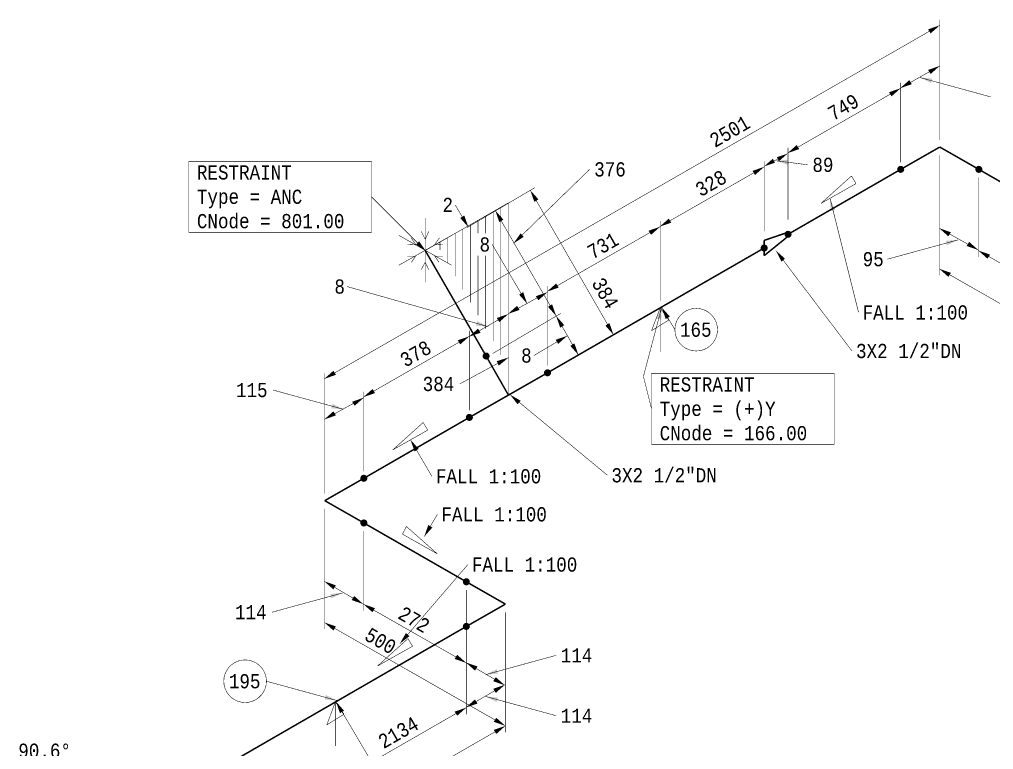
# Model space of a CAD drawing. Header units: millimetres. Extents: x 0 to 841, y 0 to 594.
# Drawn here: x 326.3 to 518.3, y 218.5 to 362.4 of the extents above; entities that cross this region are included whole.
import ezdxf

# ---------------------------------------------------------------- set-up
doc = ezdxf.new("R2010")
doc.units = ezdxf.units.MM
for name, color, linetype in [('BACKING', 7, 'Continuous'), ('DIM-LINES', 7, 'Continuous'), ('DIM-TEXT', 7, 'Continuous'), ('FITTINGS', 7, 'Continuous'), ('ISO-TEXT', 7, 'Continuous'), ('PIPE', 7, 'Continuous'), ('WELDS', 7, 'Continuous')]:
    doc.layers.add(name, color=color, linetype=linetype)
doc.styles.add('MONOTXT', font='monotxt.shx', dxfattribs={"height": 2.4})

# ---------------------------------------------------------------- blocks, each defined once
blk = doc.blocks.new('block10')
at = {"layer": 'ISO-TEXT'}
blk.add_hatch(color=256, dxfattribs=at).paths.add_polyline_path([(0, 0), (1, -2.2), (0.1, -2.4)])
at = {"layer": 'ISO-TEXT', "linetype": 'ByBlock', "const_width": 0.1}
blk.add_lwpolyline([(5.6, -22.4), (0, 0)], dxfattribs=at)
blk = doc.blocks.new('block11')
at = {"layer": 'ISO-TEXT'}
blk.add_hatch(color=256, dxfattribs=at).paths.add_polyline_path([(0, 0), (1.8, -1.6), (1.1, -2.2)])
at = {"layer": 'ISO-TEXT', "linetype": 'ByBlock', "const_width": 0.1}
blk.add_lwpolyline([(15, -19.8), (0, 0)], dxfattribs=at)
blk = doc.blocks.new('block12')
at = {"layer": 'ISO-TEXT'}
blk.add_hatch(color=256, dxfattribs=at).paths.add_polyline_path([(0, 0), (2.1, -1.2), (1.5, -1.9)])
at = {"layer": 'ISO-TEXT', "linetype": 'ByBlock', "const_width": 0.1}
blk.add_lwpolyline([(19.2, -15.899), (0, 0)], dxfattribs=at)
blk = doc.blocks.new('block13')
at = {"layer": 'ISO-TEXT'}
blk.add_hatch(color=256, dxfattribs=at).paths.add_polyline_path([(0, -0.001), (1.6, -1.801), (0.8, -2.301)])
at = {"layer": 'ISO-TEXT', "linetype": 'ByBlock', "const_width": 0.1}
blk.add_lwpolyline([(4.2, -7.2), (0, 0)], dxfattribs=at)
blk = doc.blocks.new('block14')
at = {"layer": 'ISO-TEXT'}
blk.add_hatch(color=256, dxfattribs=at).paths.add_polyline_path([(0, -0.001), (0.8, 2.299), (1.6, 1.799)])
at = {"layer": 'ISO-TEXT', "linetype": 'ByBlock', "const_width": 0.1}
blk.add_lwpolyline([(2.6, 4.4), (0, 0)], dxfattribs=at)
blk = doc.blocks.new('block15')
at = {"layer": 'ISO-TEXT'}
blk.add_hatch(color=256, dxfattribs=at).paths.add_polyline_path([(0, -0.001), (1.2, 2.099), (1.9, 1.499)])
at = {"layer": 'ISO-TEXT', "linetype": 'ByBlock', "const_width": 0.1}
blk.add_lwpolyline([(13.4, 15.6), (0, 0)], dxfattribs=at)
blk = doc.blocks.new('block50')
at = {"layer": 'PIPE', "linetype": 'ByBlock', "const_width": 0.3}
blk.add_lwpolyline([(-20.4, 11.7), (0, 0)], dxfattribs=at)
at = {"flags": 1}
for tag in ['Tag', 'UCI', 'Pipe Ref', 'Description', 'Key']:
    blk.add_attdef(tag, (0, 0), '', height=1, dxfattribs=at)
blk = doc.blocks.new('block51')
at = {"layer": 'PIPE', "linetype": 'ByBlock', "const_width": 0.3}
for points in [[(-15.4, 0), (-7.7, 4.4)], [(-7.7, 4.4), (0, 0)]]:
    blk.add_lwpolyline(points, dxfattribs=at)
at = {"flags": 1}
for tag in ['Tag', 'UCI', 'Pipe Ref', 'Description', 'Key']:
    blk.add_attdef(tag, (0, 0), '', height=1, dxfattribs=at)
blk = doc.blocks.new('block52')
at = {"layer": 'PIPE', "linetype": 'ByBlock', "const_width": 0.3}
blk.add_lwpolyline([(-22.2, -12.8), (0, 0)], dxfattribs=at)
at = {"flags": 1}
for tag in ['Tag', 'UCI', 'Pipe Ref', 'Description', 'Key']:
    blk.add_attdef(tag, (0, 0), '', height=1, dxfattribs=at)
blk = doc.blocks.new('block53')
at = {"layer": 'FITTINGS', "linetype": 'ByBlock', "const_width": 0.3}
for points in [[(0, 0), (4.7, 1.6)], [(4.7, 0.8), (0, -3)], [(0, -3), (0, 0)], [(4.7, 1.6), (4.7, 0.8)]]:
    blk.add_lwpolyline(points, dxfattribs=at)
at = {"flags": 1}
for tag in ['Tag', 'UCI', 'Pipe Ref', 'Description', 'Key']:
    blk.add_attdef(tag, (0, 0), '', height=1, dxfattribs=at)
blk = doc.blocks.new('block54')
at = {"layer": 'PIPE', "linetype": 'ByBlock', "const_width": 0.3}
blk.add_lwpolyline([(-20.5, -11.8), (0, 0)], dxfattribs=at)
at = {"flags": 1}
for tag in ['Tag', 'UCI', 'Pipe Ref', 'Description', 'Key']:
    blk.add_attdef(tag, (0, 0), '', height=1, dxfattribs=at)
blk = doc.blocks.new('block55')
at = {"linetype": 'ByBlock', "const_width": 0.1}
for points in [[(-1.7, -4.5), (0, 0)], [(0, 0), (1.7, -2.4)], [(0, -8.7), (0, 0)], [(1.7, -2.4), (-1.7, -4.5)]]:
    blk.add_lwpolyline(points, dxfattribs=at)
at = {"flags": 1}
for tag in ['Tag', 'UCI', 'Pipe Ref', 'Description', 'Key']:
    blk.add_attdef(tag, (0, 0), '', height=1, dxfattribs=at)
blk = doc.blocks.new('block56')
at = {"layer": 'PIPE', "linetype": 'ByBlock', "const_width": 0.3}
blk.add_lwpolyline([(-22.2, -12.8), (0, 0)], dxfattribs=at)
at = {"flags": 1}
for tag in ['Tag', 'UCI', 'Pipe Ref', 'Description', 'Key']:
    blk.add_attdef(tag, (0, 0), '', height=1, dxfattribs=at)
blk = doc.blocks.new('block57')
at = {"layer": 'PIPE', "linetype": 'ByBlock', "const_width": 0.3}
for points in [[(-12.1, 3.3), (-7.7, -4.4)], [(-7.7, -4.4), (0, 0)], [(-15.4, -8.8), (-7.7, -4.4)]]:
    blk.add_lwpolyline(points, dxfattribs=at)
at = {"flags": 1}
for tag in ['Tag', 'UCI', 'Pipe Ref', 'Description', 'Key']:
    blk.add_attdef(tag, (0, 0), '', height=1, dxfattribs=at)
blk = doc.blocks.new('block58')
at = {"layer": 'PIPE', "linetype": 'ByBlock', "const_width": 0.3}
blk.add_lwpolyline([(-2.394, 4.149), (0, 0)], dxfattribs=at)
at = {"flags": 1}
for tag in ['Tag', 'UCI', 'Pipe Ref', 'Description', 'Key']:
    blk.add_attdef(tag, (0, 0), '', height=1, dxfattribs=at)
blk = doc.blocks.new('block59')
at = {"layer": 'PIPE', "linetype": 'ByBlock', "const_width": 0.3}
blk.add_lwpolyline([(-9.606, 16.651), (0, 0)], dxfattribs=at)
at = {"flags": 1}
for tag in ['Tag', 'UCI', 'Pipe Ref', 'Description', 'Key']:
    blk.add_attdef(tag, (0, 0), '', height=1, dxfattribs=at)
blk = doc.blocks.new('block60')
at = {"linetype": 'ByBlock', "const_width": 0.1}
for points in [[(0, 12.7), (0, 0)], [(0, 8.5), (-0.8, 10.1)], [(0.7, 10.1), (0, 8.5)], [(-5.2, 9.3), (5.2, 3.4)], [(5.2, 9.3), (-5.2, 3.4)], [(-2.8, 8.8), (-1.8, 7.4)], [(2.8, 8.8), (1.8, 7.4)], [(-1.8, 7.4), (-3.5, 7.5)], [(1.8, 7.4), (3.5, 7.5)], [(-3.5, 5.2), (-1.9, 5.2)], [(-1.9, 5.2), (-2.7, 4)], [(0, 4), (-0.8, 2.5)], [(0.7, 2.5), (0, 4)], [(1.9, 5.2), (2.7, 4)], [(3.5, 5.2), (1.9, 5.2)]]:
    blk.add_lwpolyline(points, dxfattribs=at)
at = {"flags": 1}
for tag in ['Tag', 'UCI', 'Pipe Ref', 'Description', 'Key']:
    blk.add_attdef(tag, (0, 0), '', height=1, dxfattribs=at)
blk = doc.blocks.new('block61')
at = {"layer": 'PIPE', "linetype": 'ByBlock', "const_width": 0.3}
blk.add_lwpolyline([(-20.8, -12), (0, 0)], dxfattribs=at)
at = {"flags": 1}
for tag in ['Tag', 'UCI', 'Pipe Ref', 'Description', 'Key']:
    blk.add_attdef(tag, (0, 0), '', height=1, dxfattribs=at)
blk = doc.blocks.new('block62')
at = {"layer": 'PIPE', "linetype": 'ByBlock', "const_width": 0.3}
for points in [[(-7.7, -4.4), (0, 0)], [(0, -8.8), (-7.7, -4.4)]]:
    blk.add_lwpolyline(points, dxfattribs=at)
at = {"flags": 1}
for tag in ['Tag', 'UCI', 'Pipe Ref', 'Description', 'Key']:
    blk.add_attdef(tag, (0, 0), '', height=1, dxfattribs=at)
blk = doc.blocks.new('block63')
at = {"layer": 'PIPE', "linetype": 'ByBlock', "const_width": 0.3}
blk.add_lwpolyline([(20.2, -11.6), (0, 0)], dxfattribs=at)
at = {"flags": 1}
for tag in ['Tag', 'UCI', 'Pipe Ref', 'Description', 'Key']:
    blk.add_attdef(tag, (0, 0), '', height=1, dxfattribs=at)
blk = doc.blocks.new('block64')
at = {"layer": 'PIPE', "linetype": 'ByBlock', "const_width": 0.3}
for points in [[(7.7, -4.4), (0, 0)], [(0, -8.8), (7.7, -4.4)]]:
    blk.add_lwpolyline(points, dxfattribs=at)
at = {"flags": 1}
for tag in ['Tag', 'UCI', 'Pipe Ref', 'Description', 'Key']:
    blk.add_attdef(tag, (0, 0), '', height=1, dxfattribs=at)
blk = doc.blocks.new('block65')
at = {"layer": 'PIPE', "linetype": 'ByBlock', "const_width": 0.3}
blk.add_lwpolyline([(-25.8, -14.9), (0, 0)], dxfattribs=at)
at = {"flags": 1}
for tag in ['Tag', 'UCI', 'Pipe Ref', 'Description', 'Key']:
    blk.add_attdef(tag, (0, 0), '', height=1, dxfattribs=at)
blk = doc.blocks.new('block66')
at = {"linetype": 'ByBlock', "const_width": 0.1}
for points in [[(-1.7, -4.5), (0, 0)], [(0, 0), (1.7, -2.4)], [(0, -8.7), (0, 0)], [(1.7, -2.4), (-1.7, -4.5)]]:
    blk.add_lwpolyline(points, dxfattribs=at)
at = {"flags": 1}
for tag in ['Tag', 'UCI', 'Pipe Ref', 'Description', 'Key']:
    blk.add_attdef(tag, (0, 0), '', height=1, dxfattribs=at)
blk = doc.blocks.new('block67')
at = {"layer": 'PIPE', "linetype": 'ByBlock', "const_width": 0.3}
blk.add_lwpolyline([(-25.8, -14.9), (0, 0)], dxfattribs=at)
at = {"flags": 1}
for tag in ['Tag', 'UCI', 'Pipe Ref', 'Description', 'Key']:
    blk.add_attdef(tag, (0, 0), '', height=1, dxfattribs=at)
blk = doc.blocks.new('block110')
at = {"layer": 'WELDS'}
h = blk.add_hatch(color=256, dxfattribs=at)
edge = h.paths.add_edge_path(flags=0)
edge.add_arc((0, 0), 0.7, 0, 360)
at = {"flags": 1}
for tag in ['Tag', 'UCI', 'Pipe Ref', 'Description', 'Key']:
    blk.add_attdef(tag, (0, 0), '', height=1, dxfattribs=at)
blk = doc.blocks.new('block111')
at = {"layer": 'WELDS'}
h = blk.add_hatch(color=256, dxfattribs=at)
edge = h.paths.add_edge_path(flags=0)
edge.add_arc((0, 0), 0.7, 0, 360)
at = {"flags": 1}
for tag in ['Tag', 'UCI', 'Pipe Ref', 'Description', 'Key']:
    blk.add_attdef(tag, (0, 0), '', height=1, dxfattribs=at)
blk = doc.blocks.new('block112')
at = {"layer": 'WELDS'}
h = blk.add_hatch(color=256, dxfattribs=at)
edge = h.paths.add_edge_path(flags=0)
edge.add_arc((0, 0), 0.7, 0, 360)
at = {"flags": 1}
for tag in ['Tag', 'UCI', 'Pipe Ref', 'Description', 'Key']:
    blk.add_attdef(tag, (0, 0), '', height=1, dxfattribs=at)
blk = doc.blocks.new('block113')
at = {"layer": 'WELDS'}
h = blk.add_hatch(color=256, dxfattribs=at)
edge = h.paths.add_edge_path(flags=0)
edge.add_arc((0, 0), 0.7, 0, 360)
at = {"flags": 1}
for tag in ['Tag', 'UCI', 'Pipe Ref', 'Description', 'Key']:
    blk.add_attdef(tag, (0, 0), '', height=1, dxfattribs=at)
blk = doc.blocks.new('block114')
at = {"layer": 'WELDS'}
h = blk.add_hatch(color=256, dxfattribs=at)
edge = h.paths.add_edge_path(flags=0)
edge.add_arc((0, 0), 0.7, 0, 360)
at = {"flags": 1}
for tag in ['Tag', 'UCI', 'Pipe Ref', 'Description', 'Key']:
    blk.add_attdef(tag, (0, 0), '', height=1, dxfattribs=at)
blk = doc.blocks.new('block115')
at = {"layer": 'WELDS'}
h = blk.add_hatch(color=256, dxfattribs=at)
edge = h.paths.add_edge_path(flags=0)
edge.add_arc((0, 0), 0.7, 0, 360)
at = {"flags": 1}
for tag in ['Tag', 'UCI', 'Pipe Ref', 'Description', 'Key']:
    blk.add_attdef(tag, (0, 0), '', height=1, dxfattribs=at)
blk = doc.blocks.new('block116')
at = {"layer": 'WELDS'}
h = blk.add_hatch(color=256, dxfattribs=at)
edge = h.paths.add_edge_path(flags=0)
edge.add_arc((0, 0), 0.7, 0, 360)
at = {"flags": 1}
for tag in ['Tag', 'UCI', 'Pipe Ref', 'Description', 'Key']:
    blk.add_attdef(tag, (0, 0), '', height=1, dxfattribs=at)
blk = doc.blocks.new('block117')
at = {"layer": 'WELDS'}
h = blk.add_hatch(color=256, dxfattribs=at)
edge = h.paths.add_edge_path(flags=0)
edge.add_arc((0, 0), 0.7, 0, 360)
at = {"flags": 1}
for tag in ['Tag', 'UCI', 'Pipe Ref', 'Description', 'Key']:
    blk.add_attdef(tag, (0, 0), '', height=1, dxfattribs=at)
blk = doc.blocks.new('block118')
at = {"layer": 'WELDS'}
h = blk.add_hatch(color=256, dxfattribs=at)
edge = h.paths.add_edge_path(flags=0)
edge.add_arc((0, 0), 0.7, 0, 360)
at = {"flags": 1}
for tag in ['Tag', 'UCI', 'Pipe Ref', 'Description', 'Key']:
    blk.add_attdef(tag, (0, 0), '', height=1, dxfattribs=at)
blk = doc.blocks.new('block119')
at = {"layer": 'WELDS'}
h = blk.add_hatch(color=256, dxfattribs=at)
edge = h.paths.add_edge_path(flags=0)
edge.add_arc((0, 0), 0.7, 0, 360)
at = {"flags": 1}
for tag in ['Tag', 'UCI', 'Pipe Ref', 'Description', 'Key']:
    blk.add_attdef(tag, (0, 0), '', height=1, dxfattribs=at)
blk = doc.blocks.new('block120')
at = {"layer": 'WELDS'}
h = blk.add_hatch(color=256, dxfattribs=at)
edge = h.paths.add_edge_path(flags=0)
edge.add_arc((0, 0), 0.7, 0, 360)
at = {"flags": 1}
for tag in ['Tag', 'UCI', 'Pipe Ref', 'Description', 'Key']:
    blk.add_attdef(tag, (0, 0), '', height=1, dxfattribs=at)
blk = doc.blocks.new('block143')
at = {"layer": 'ISO-TEXT'}
blk.add_hatch(color=256, dxfattribs=at).paths.add_polyline_path([(0, 0), (-0.1, -2.4), (-1.1, -2.2)])
at = {"layer": 'ISO-TEXT', "linetype": 'ByBlock', "const_width": 0.1}
blk.add_lwpolyline([(-3.6, -13.6), (0, 0)], dxfattribs=at)
at = {"layer": 'ISO-TEXT', "const_width": 0.1}
blk.add_lwpolyline([(-2, -27), (-2, -13), (34, -13), (34, -27)], close=True, dxfattribs=at)
at = {"flags": 1}
for tag in ['Pipe Ref', 'Description']:
    blk.add_attdef(tag, (0, 0), '', height=1, dxfattribs=at)
at = {"layer": 'ISO-TEXT', "style": 'MONOTXT', "width": 0.8571}
for s, p in [('RESTRAINT', (-0.399, -16.599)), ('Type = (+)Y', (-0.399, -21.399)), ('CNode = 166.00', (-0.399, -26.199))]:
    blk.add_text(s, height=2.8, dxfattribs=at).set_placement(p)
blk = doc.blocks.new('block144')
at = {"layer": 'ISO-TEXT'}
blk.add_hatch(color=256, dxfattribs=at).paths.add_polyline_path([(-6.8, 4.4), (-5.2, 2.6), (-6, 2.1)])
at = {"layer": 'ISO-TEXT', "linetype": 'ByBlock', "const_width": 0.1}
blk.add_lwpolyline([(-4.2, 0), (-6.8, 4.4)], dxfattribs=at)
at = {"layer": 'ISO-TEXT', "const_width": 0.1}
blk.add_lwpolyline([(4.14, -0.73), (3.95, -1.44), (3.64, -2.1), (3.22, -2.7), (2.7, -3.22), (2.1, -3.64), (1.44, -3.95), (0.73, -4.14), (0, -4.2), (-0.73, -4.14), (-1.44, -3.95), (-2.1, -3.64), (-2.7, -3.22), (-3.22, -2.7), (-3.64, -2.1), (-3.95, -1.44), (-4.14, -0.73), (-4.2, 0), (-4.14, 0.73), (-3.95, 1.44), (-3.64, 2.1), (-3.22, 2.7), (-2.7, 3.22), (-2.1, 3.64), (-1.44, 3.95), (-0.73, 4.14), (0, 4.2), (0.73, 4.14), (1.44, 3.95), (2.1, 3.64), (2.7, 3.22), (3.22, 2.7), (3.64, 2.1), (3.95, 1.44), (4.14, 0.73), (4.2, 0)], close=True, dxfattribs=at)
at = {"flags": 1}
for tag in ['Pipe Ref', 'Description']:
    blk.add_attdef(tag, (0, 0), '', height=1, dxfattribs=at)
at = {"layer": 'ISO-TEXT', "style": 'MONOTXT', "width": 0.8571}
blk.add_text('165', height=2.8, dxfattribs=at).set_placement((-3.2, -1.4))
blk = doc.blocks.new('block145')
at = {"layer": 'ISO-TEXT'}
blk.add_hatch(color=256, dxfattribs=at).paths.add_polyline_path([(0, 0), (-2, 1.4), (-1.4, 2)])
at = {"layer": 'ISO-TEXT', "const_width": 0.1}
blk.add_lwpolyline([(-46.8, 3.8), (-46.8, 17.8), (-10.8, 17.8), (-10.8, 3.8)], close=True, dxfattribs=at)
at = {"layer": 'ISO-TEXT', "linetype": 'ByBlock', "const_width": 0.1}
blk.add_lwpolyline([(-10.8, 10.8), (0, 0)], dxfattribs=at)
at = {"flags": 1}
for tag in ['Pipe Ref', 'Description']:
    blk.add_attdef(tag, (0, 0), '', height=1, dxfattribs=at)
at = {"layer": 'ISO-TEXT', "style": 'MONOTXT', "width": 0.8571}
for s, p in [('RESTRAINT', (-45.199, 14.201)), ('Type = ANC', (-45.199, 9.401)), ('CNode = 801.00', (-45.199, 4.601))]:
    blk.add_text(s, height=2.8, dxfattribs=at).set_placement(p)
blk = doc.blocks.new('block146')
at = {"layer": 'ISO-TEXT'}
blk.add_hatch(color=256, dxfattribs=at).paths.add_polyline_path([(0, -0.001), (1.6, -1.801), (0.8, -2.301)])
at = {"layer": 'ISO-TEXT', "linetype": 'ByBlock', "const_width": 0.1}
blk.add_lwpolyline([(15.6, -26.4), (0, 0)], dxfattribs=at)
at = {"layer": 'ISO-TEXT', "const_width": 0.1}
blk.add_lwpolyline([(15.6, -33.401), (15.6, -19.401), (51.6, -19.401), (51.6, -33.401)], close=True, dxfattribs=at)
at = {"flags": 1}
for tag in ['Pipe Ref', 'Description']:
    blk.add_attdef(tag, (0, 0), '', height=1, dxfattribs=at)
at = {"layer": 'ISO-TEXT', "style": 'MONOTXT', "width": 0.8571}
for s, p in [('RESTRAINT', (17.201, -23)), ('Type = (+)Y', (17.201, -27.8)), ('CNode = 196.00', (17.201, -32.6))]:
    blk.add_text(s, height=2.8, dxfattribs=at).set_placement(p)
blk = doc.blocks.new('block147')
at = {"layer": 'ISO-TEXT'}
blk.add_hatch(color=256, dxfattribs=at).paths.add_polyline_path([(18.1, -3.8), (15.7, -3.6), (15.9, -2.7)])
at = {"layer": 'ISO-TEXT', "const_width": 0.1}
blk.add_lwpolyline([(4.14, -0.73), (3.95, -1.44), (3.64, -2.1), (3.22, -2.7), (2.7, -3.22), (2.1, -3.64), (1.44, -3.95), (0.73, -4.14), (0, -4.2), (-0.73, -4.14), (-1.44, -3.95), (-2.1, -3.64), (-2.7, -3.22), (-3.22, -2.7), (-3.64, -2.1), (-3.95, -1.44), (-4.14, -0.73), (-4.2, 0), (-4.14, 0.73), (-3.95, 1.44), (-3.64, 2.1), (-3.22, 2.7), (-2.7, 3.22), (-2.1, 3.64), (-1.44, 3.95), (-0.73, 4.14), (0, 4.2), (0.73, 4.14), (1.44, 3.95), (2.1, 3.64), (2.7, 3.22), (3.22, 2.7), (3.64, 2.1), (3.95, 1.44), (4.14, 0.73), (4.2, 0)], close=True, dxfattribs=at)
at = {"layer": 'ISO-TEXT', "linetype": 'ByBlock', "const_width": 0.1}
blk.add_lwpolyline([(4.2, 0), (18.1, -3.8)], dxfattribs=at)
at = {"flags": 1}
for tag in ['Pipe Ref', 'Description']:
    blk.add_attdef(tag, (0, 0), '', height=1, dxfattribs=at)
at = {"layer": 'ISO-TEXT', "style": 'MONOTXT', "width": 0.8571}
blk.add_text('195', height=2.8, dxfattribs=at).set_placement((-3.2, -1.4))

msp = doc.modelspace()

# ---------------------------------------------------------------- hatches: boundary and pattern name
at = {"layer": 'DIM-LINES'}
for points in [[(507.7, 361.3), (505.9, 359.7), (505.4, 360.5)], [(507.7, 353.3), (505.9, 351.7), (505.4, 352.5)], [(499.9, 348.9), (501.7, 350.5), (502.2, 349.7)], [(503.8, 351), (506.2, 350.8), (506, 349.9)], [(500, 348.9), (498.2, 347.3), (497.7, 348.1)], [(477.7, 336), (476, 334.5), (475.6, 335.3)], [(477.7, 336.1), (479.5, 337.7), (480, 336.9)], [(473.1, 333.5), (474.8, 335), (475.2, 334.2)], [(475.4, 334.6), (477.8, 334.8), (477.7, 333.8)], [(473.1, 333.4), (471.3, 331.8), (470.8, 332.6)], [(427, 328.8), (428.6, 327), (427.8, 326.5)], [(420.1, 324.8), (421.7, 323), (420.9, 322.5)], [(414.8, 321.5), (413.2, 323.3), (414, 323.8)], [(452.5, 321.6), (454.3, 323.2), (454.8, 322.4)], [(452.6, 321.6), (450.8, 320), (450.3, 320.8)], [(507.6, 321.3), (509.9, 320.5), (509.4, 319.7)], [(423.7, 318.3), (425.1, 320.3), (425.7, 319.6)], [(511.3, 319), (509.1, 317.9), (508.9, 318.8)], [(515.3, 317), (513, 317.8), (513.5, 318.6)], [(515.3, 316.9), (517.6, 316.1), (517.1, 315.3)], [(507.6, 313.3), (509.9, 312.5), (509.4, 311.7)], [(430.3, 308.8), (432.1, 310.4), (432.6, 309.6)], [(426.4, 306.4), (424.8, 308.2), (425.6, 308.7)], [(430.4, 308.7), (428.6, 307.1), (428.1, 307.9)], [(422.6, 304.4), (424.4, 306), (424.9, 305.2)], [(432.1, 304), (430.5, 305.8), (431.3, 306.3)], [(422.7, 304.4), (420.9, 302.8), (420.4, 303.6)], [(432.1, 304), (433.7, 302.2), (432.9, 301.7)], [(414.9, 299.9), (416.7, 301.5), (417.2, 300.7)], [(418.7, 301.9), (416.3, 302.1), (416.5, 303)], [(443.4, 300.3), (441.8, 302.1), (442.6, 302.6)], [(415, 300), (413.2, 298.4), (412.7, 299.2)], [(434.3, 300.1), (432.5, 298.5), (432, 299.3)], [(436.5, 296.3), (434.9, 298.1), (435.7, 298.6)], [(422.7, 295.8), (420.8, 294.2), (420.4, 295.1)], [(386.4, 291.6), (388.2, 293.2), (388.7, 292.4)], [(394.1, 288), (395.9, 289.6), (396.4, 288.8)], [(390.2, 285.6), (387.8, 285.8), (388, 286.7)], [(394.2, 287.9), (392.4, 286.3), (391.9, 287.1)], [(386.4, 283.6), (388.2, 285.2), (388.7, 284.4)], [(386.4, 251.7), (388.7, 250.9), (388.2, 250.1)], [(390, 249.4), (387.8, 248.3), (387.6, 249.2)], [(394.1, 247.2), (391.8, 248), (392.3, 248.8)], [(394.1, 247.2), (396.4, 246.4), (395.9, 245.6)], [(386.4, 243.6), (388.7, 242.8), (388.2, 242)], [(414.4, 235.6), (412.1, 236.4), (412.6, 237.2)], [(414.3, 235.7), (416.6, 234.9), (416.1, 234.1)], [(418.2, 233.3), (420.4, 234.4), (420.6, 233.5)], [(422, 231.2), (419.7, 232), (420.2, 232.8)], [(422, 231.3), (420.2, 229.7), (419.7, 230.5)], [(418.2, 229), (420.6, 228.8), (420.4, 227.9)], [(414.4, 226.8), (412.6, 225.2), (412.1, 226)], [(414.3, 226.8), (416.1, 228.4), (416.6, 227.6)], [(422.1, 223.2), (419.8, 224), (420.3, 224.8)], [(422.1, 223.2), (420.3, 221.6), (419.8, 222.4)]]:
    msp.add_hatch(color=256, dxfattribs=at).paths.add_polyline_path(points)

# ---------------------------------------------------------------- linework, layer by layer
at = {"linetype": 'ByBlock', "const_width": 0.1}
for points in [[(484.3, 326.2), (490.3, 331.6)], [(490.3, 331.6), (491.2, 330.1)], [(491.2, 330.1), (484.3, 326.2)], [(399.9, 277.6), (405.9, 283)], [(405.9, 283), (406.8, 281.5)], [(406.8, 281.5), (399.9, 277.6)], [(402.6, 262.5), (401.8, 261)], [(408.7, 257.1), (402.6, 262.5)], [(401.8, 261), (408.7, 257.1)], [(396.9, 235), (402.9, 240.4)], [(402.9, 240.4), (403.8, 238.9)], [(403.8, 238.9), (396.9, 235)]]:
    msp.add_lwpolyline(points, dxfattribs=at)
at = {"layer": 'BACKING', "linetype": 'ByBlock', "const_width": 0.1}
for points in [[(422.7, 326.3), (406.3, 316.9)], [(422.7, 288.4), (422.7, 326.3)], [(422.7, 288.4), (422.7, 326.3)], [(419.7, 324.5), (419.7, 299.1)], [(421.2, 325.4), (421.2, 296.3)], [(416.7, 322.8), (416.7, 320.3)], [(418.2, 323.7), (418.2, 320.3)], [(413.7, 321.1), (413.7, 309.2)], [(415.2, 322), (415.2, 306.7)], [(410.7, 319.4), (410.7, 314.4)], [(412.2, 320.2), (412.2, 311.8)], [(409.2, 318.5), (409.2, 317)], [(416.7, 315.9), (416.7, 304.1)], [(418.2, 315.9), (418.2, 301.5)]]:
    msp.add_lwpolyline(points, dxfattribs=at)
at = {"layer": 'DIM-LINES', "linetype": 'ByBlock', "const_width": 0.1}
for points in [[(507.7, 361.3), (386.4, 291.6)], [(507.7, 338.7), (507.7, 362.4)], [(507.7, 353.3), (499.9, 348.9)], [(500, 334.3), (500, 350)], [(517.7, 347.2), (503.8, 351)], [(500, 348.9), (477.7, 336.1)], [(477.7, 336), (473.1, 333.5)], [(477.8, 323), (477.8, 337.2)], [(473.1, 320.7), (473.1, 334.5)], [(481.7, 333.8), (475.4, 334.6)], [(507.7, 335.7), (507.7, 312)], [(438.7, 332.9), (423.7, 318.3)], [(473.1, 333.4), (452.5, 321.6)], [(515.4, 331.3), (515.4, 315.6)], [(414.5, 321.4), (427.9, 329.3)], [(443.4, 300.3), (427, 328.8)], [(412.2, 325.9), (414.8, 321.5)], [(432.1, 304), (420.1, 324.8)], [(452.6, 307), (452.6, 322.7)], [(452.6, 321.6), (430.3, 308.8)], [(515.3, 317), (507.6, 321.3)], [(497.4, 315.2), (511.3, 319)], [(419.5, 318.1), (426.4, 306.4)], [(535.8, 305.2), (515.3, 316.9)], [(543.5, 292.8), (507.6, 313.3)], [(390.9, 309.8), (418.7, 301.9)], [(430.4, 294.2), (430.4, 309.9)], [(430.4, 308.7), (422.6, 304.4)], [(422.7, 289.8), (422.7, 305.5)], [(422.7, 304.4), (414.9, 299.9)], [(419.6, 296.6), (433, 304.5)], [(436.5, 296.3), (432.1, 304)], [(415, 300), (394.1, 288)], [(415, 285.4), (415, 301.1)], [(427.7, 296.2), (434.3, 300.1)], [(442.4, 299.7), (444.4, 300.8)], [(413.1, 290.6), (422.7, 295.8)], [(435.5, 295.7), (437.5, 296.8)], [(386.5, 269), (386.5, 292.7)], [(376.3, 289.4), (390.2, 285.6)], [(394.2, 287.9), (386.4, 283.6)], [(394.2, 273.4), (394.2, 289.1)], [(386.5, 266), (386.5, 242.3)], [(394.2, 261.6), (394.2, 245.9)], [(394.1, 247.2), (386.4, 251.7)], [(414.4, 250), (414.4, 234.3)], [(376.1, 245.6), (390, 249.4)], [(414.4, 235.6), (394.1, 247.2)], [(422.1, 245.6), (422.1, 221.9)], [(422.1, 223.2), (386.4, 243.6)], [(414.4, 241.2), (414.4, 225.5)], [(432.1, 237.1), (418.2, 233.3)], [(422, 231.2), (414.3, 235.7)], [(422, 231.3), (414.3, 226.8)], [(432.1, 225.2), (418.2, 229)], [(414.4, 226.8), (388.5, 211.9)], [(422.1, 223.2), (355, 184.6)]]:
    msp.add_lwpolyline(points, dxfattribs=at)
at = {"layer": 'ISO-TEXT', "linetype": 'ByBlock', "const_width": 0.1}
msp.add_lwpolyline([(450.9, 285.7), (449.3, 292.1)], dxfattribs=at)

# ---------------------------------------------------------------- block references
for name, p in [('block60', (406.3, 310.6)), ('block55', (452.6, 305.6)), ('block66', (388.6, 227.9))]:
    msp.add_blockref(name, p)
at = {"layer": 'FITTINGS'}
msp.add_blockref('block53', (473.1, 318.9), dxfattribs=at)
at = {"layer": 'ISO-TEXT'}
for name, p in [('block145', (406.5, 316.7)), ('block10', (486.1, 327.1)), ('block11', (475.4, 316.9)), ('block143', (452.9, 305.7)), ('block144', (459.7, 301.3)), ('block12', (423, 288.5)), ('block13', (403.4, 279.6)), ('block14', (406.1, 260.5)), ('block15', (401.3, 239.4)), ('block147', (370.8, 232)), ('block146', (388.7, 228))]:
    msp.add_blockref(name, p, dxfattribs=at)
at = {"layer": 'PIPE'}
for name, p in [('block51', (515.4, 332.9)), ('block52', (500, 332.9)), ('block50', (535.8, 321.2)), ('block59', (415.91, 300.25)), ('block54', (473.1, 317.4)), ('block56', (452.6, 305.6)), ('block58', (418.3, 296.1)), ('block57', (430.4, 292.8)), ('block61', (415, 284)), ('block62', (394.2, 272)), ('block63', (394.2, 263.2)), ('block64', (414.4, 251.6)), ('block65', (414.4, 242.8)), ('block67', (388.6, 227.9))]:
    msp.add_blockref(name, p, dxfattribs=at)
at = {"layer": 'WELDS'}
for name, p in [('block111', (500, 332.9)), ('block110', (515.4, 332.9)), ('block112', (477.8, 320.1)), ('block113', (473.1, 317.4)), ('block115', (418.3, 296.1)), ('block114', (430.4, 292.8)), ('block116', (415, 284)), ('block117', (394.2, 272)), ('block118', (394.2, 263.2)), ('block119', (414.4, 251.6)), ('block120', (414.4, 242.8))]:
    msp.add_blockref(name, p, dxfattribs=at)

# ---------------------------------------------------------------- texts
at = {"layer": 'DIM-TEXT', "style": 'MONOTXT', "width": 0.8571}
for s, rotation, p in [('749', 30, (486.7, 342.4)), ('2501', 30, (463.4, 337.1)), ('328', 30, (460.6, 327.4)), ('731', 30, (439.3, 315.1)), ('384', -60, (439, 310.5)), ('378', 30, (402.4, 293.8)), ('272', -30, (400.7, 244.5)), ('500', -30, (394.1, 240.3)), ('2134', 30, (398.1, 218.6))]:
    msp.add_text(s, height=2.8, rotation=rotation, dxfattribs=at).set_placement(p)
for s, p in [('376', (439.6, 331.5)), ('89', (482.6, 332.4)), ('2', (409.7, 324.5)), ('8', (417, 316.7)), ('95', (492.5, 313.8)), ('8', (388.4, 308.4)), ('8', (425.2, 294.8)), ('384', (405.8, 289.2)), ('115', (369, 288)), ('114', (368.8, 244.2)), ('114', (433, 235.7)), ('114', (433, 223.8))]:
    msp.add_text(s, height=2.8, dxfattribs=at).set_placement(p)
at = {"layer": 'ISO-TEXT', "style": 'MONOTXT', "width": 0.8571}
for s, p in [('FALL 1:100', (492.5, 303.3)), ('3X2 1/2"DN', (491.2, 295.7)), ('FALL 1:100', (408.4, 271)), ('3X2 1/2"DN', (443, 271.2)), ('FALL 1:100', (409.5, 263.5)), ('FALL 1:100', (415.5, 253.6)), ('90.6°', (326.1, 216.9))]:
    msp.add_text(s, height=2.8, dxfattribs=at).set_placement(p)

doc.saveas('drawing.dxf')
